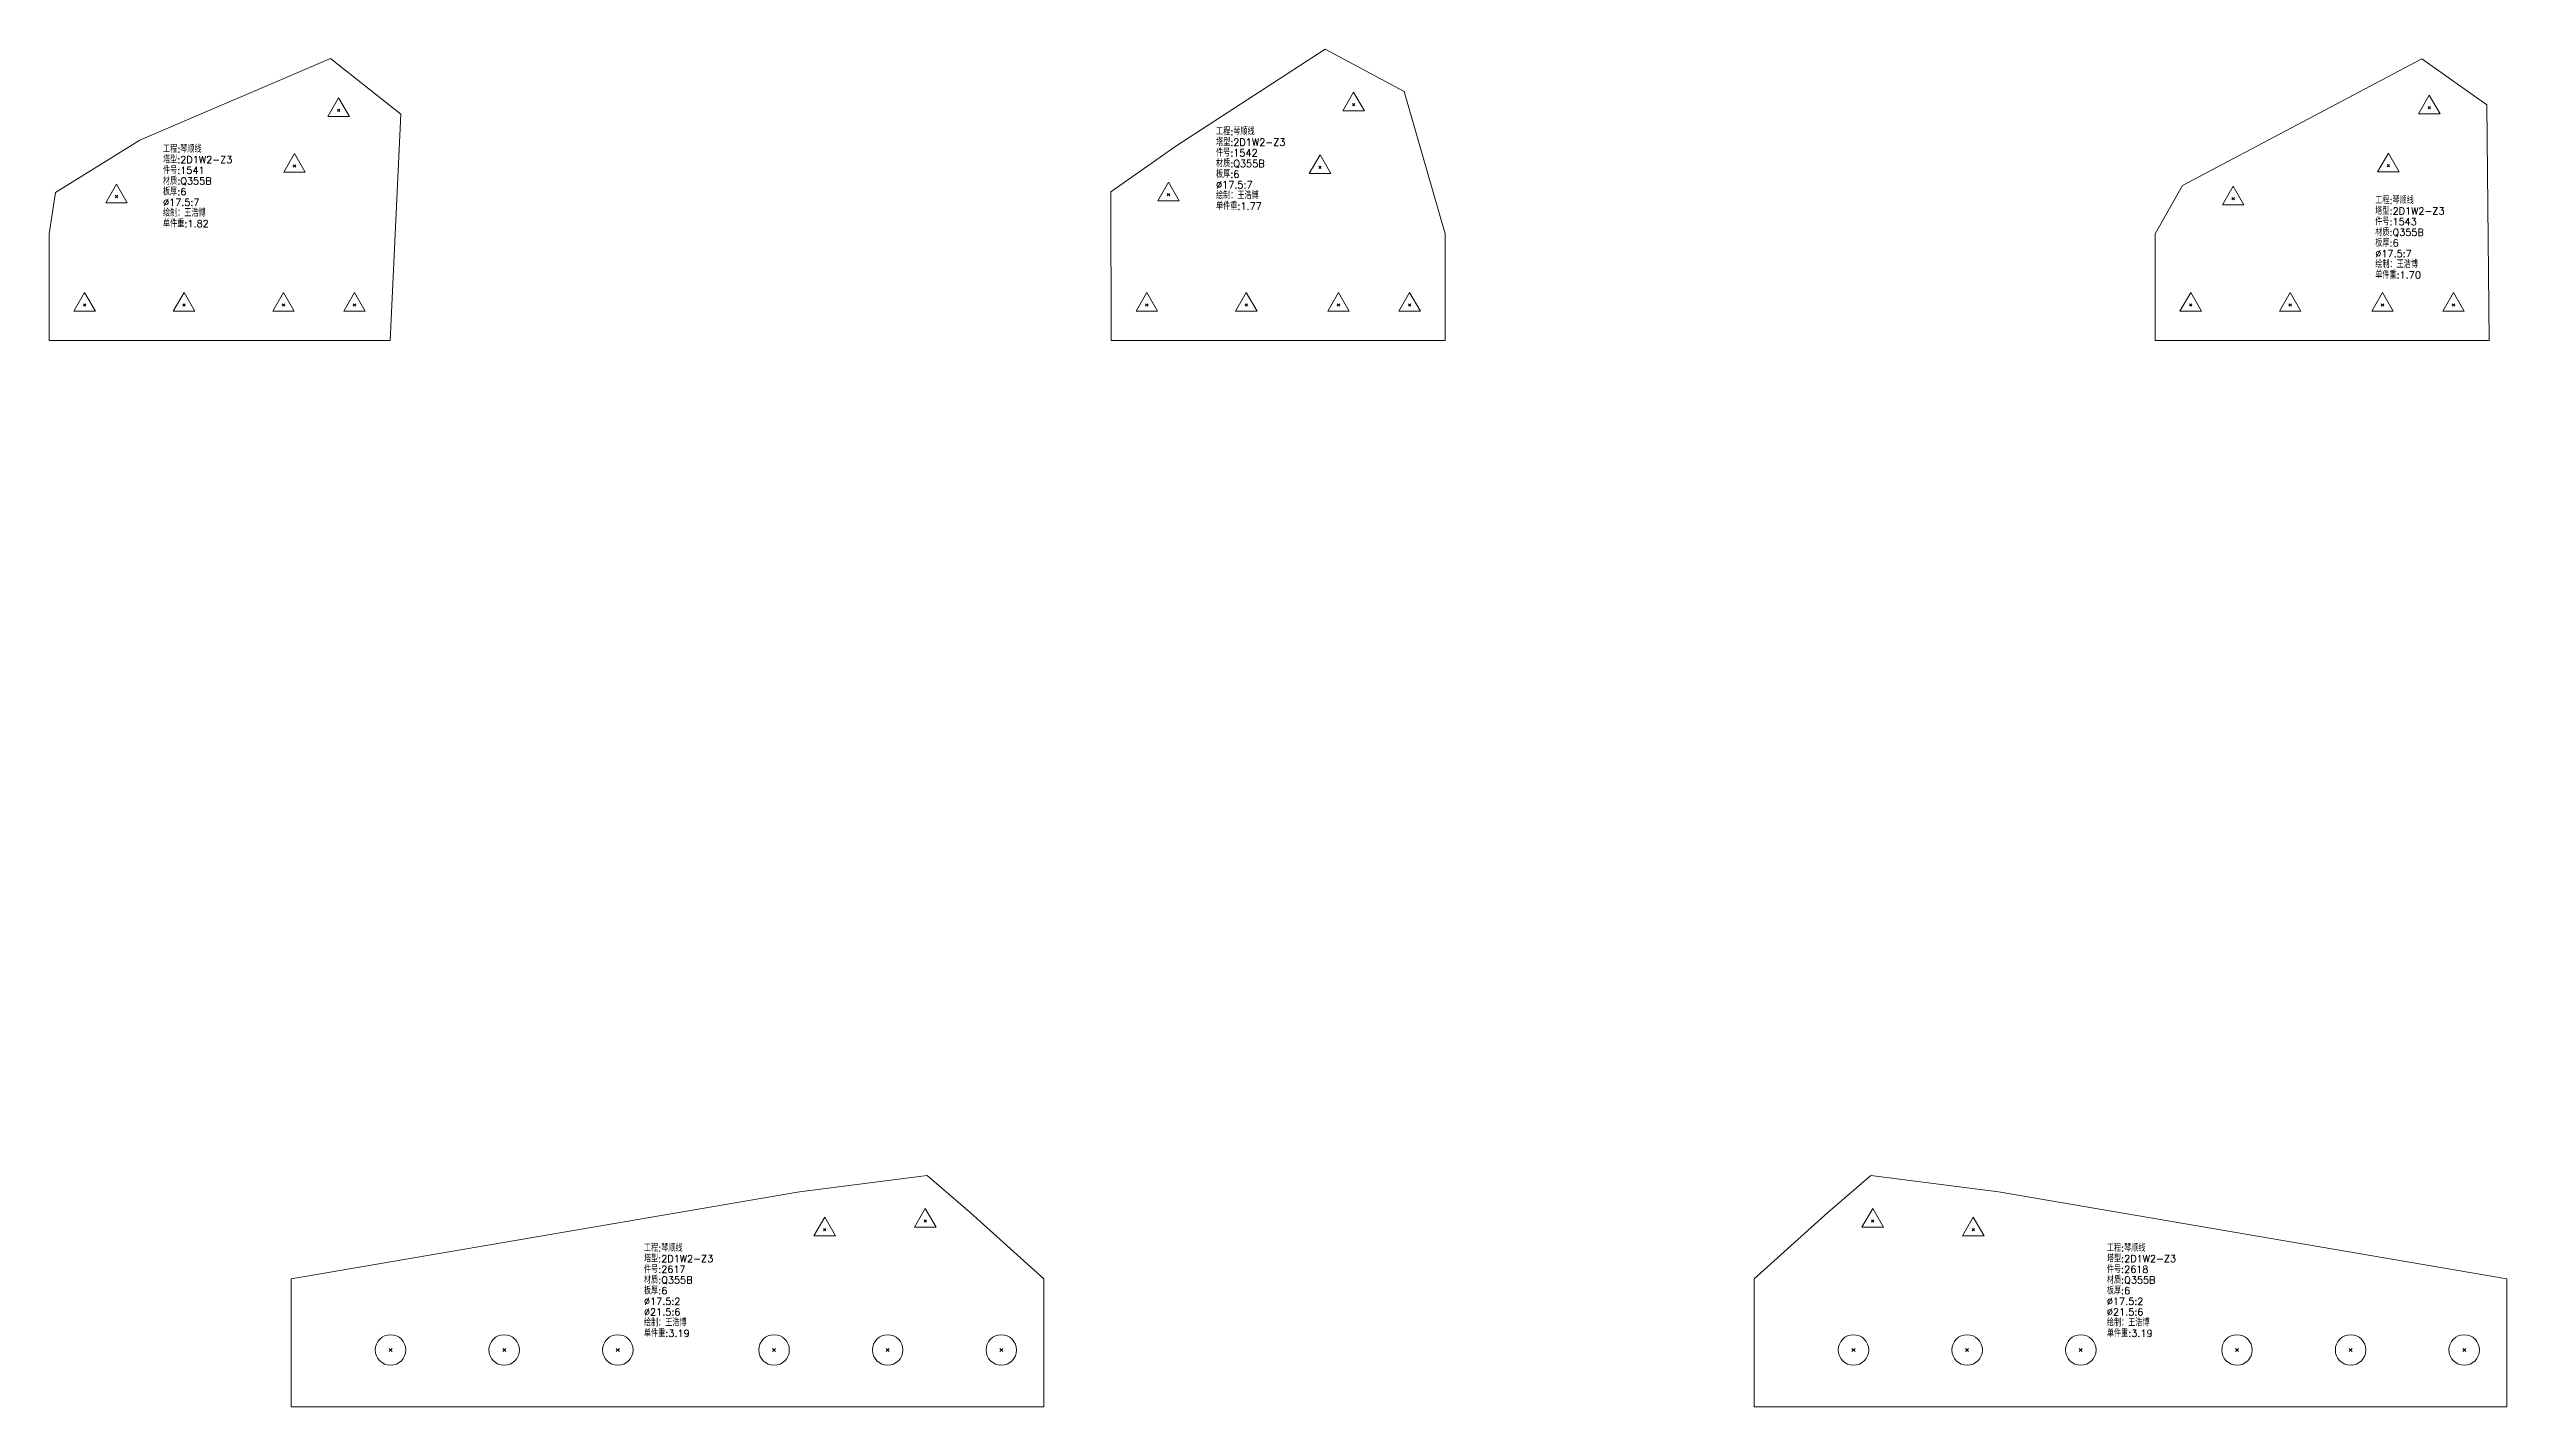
# Model space of a CAD drawing. Extents: x -580 to 8755, y 0 to 14723.
# Drawn here: x 2448 to 4178, y 3720 to 4676 of the extents above; entities that cross this region are included whole.
import ezdxf
from ezdxf.enums import TextEntityAlignment as Align

# ---------------------------------------------------------------- set-up
doc = ezdxf.new("R2010")
doc.units = 0
doc.header["$MEASUREMENT"] = 0
doc.layers.add('1', color=7, linetype='CONTINUOUS', lineweight=25)
doc.styles.get("Standard").update_dxf_attribs({"font": 'simplex.shx', "width": 0.7, "height": 3, "bigfont": 'gbhzfs.shx'})

msp = doc.modelspace()

# ---------------------------------------------------------------- linework, layer by layer
at = {"layer": '1', "color": 7, "linetype": 'Continuous', "lineweight": 18}
for p, q in [((3346.11174, 4675.73341), (3240.90382, 4607.57871)), ((3401.63705, 4645.96866), (3346.11174, 4675.73341)), ((2645.789, 4669.11539), (2511.54956, 4611.80223)), ((2695.13558, 4629.95017), (2645.789, 4669.11539)), ((4118.18529, 4668.87546), (3949.6693, 4579.86711)), ((4163.95353, 4636.60677), (4118.18529, 4668.87546)), ((3430.43606, 4545.67448), (3401.63705, 4645.96866)), ((2687.60349, 4470.67448), (2695.13558, 4629.95017)), ((4165.43606, 4470.67448), (4163.95353, 4636.60677)), ((2511.54956, 4611.80223), (2452.12076, 4574.81281)), ((3240.90382, 4607.57871), (3195.13558, 4575.31002)), ((2452.12076, 4574.81281), (2447.60349, 4545.67448)), ((3195.13558, 4575.31002), (3195.43606, 4470.67448)), ((3949.6693, 4579.86711), (3930.43606, 4545.67448)), ((2447.60349, 4545.67448), (2447.60349, 4470.67448)), ((3430.43606, 4470.67448), (3430.43606, 4545.67448)), ((3930.43606, 4545.67448), (3930.43606, 4470.67448)), ((2447.60349, 4470.67448), (2687.60349, 4470.67448)), ((3195.43606, 4470.67448), (3430.43606, 4470.67448)), ((3930.43606, 4470.67448), (4165.43606, 4470.67448)), ((3065.67448, 3883.15793), (2975.95185, 3871.6813)), ((3095.95061, 3857.01686), (3065.67448, 3883.15793)), ((3730.29338, 3883.15793), (3700.01724, 3857.01686)), ((3820.01601, 3871.6813), (3730.29338, 3883.15793)), ((2975.95185, 3871.6813), (2617.98393, 3810.33664)), ((4177.98393, 3810.33664), (3820.01601, 3871.6813)), ((3147.98393, 3810.33664), (3095.95061, 3857.01686)), ((3700.01724, 3857.01686), (3647.98393, 3810.33664)), ((2617.98393, 3810.33664), (2617.98393, 3720.33664)), ((3147.98393, 3720.33664), (3147.98393, 3810.33664)), ((3647.98393, 3810.33664), (3647.98393, 3720.33664)), ((4177.98393, 3720.33664), (4177.98393, 3810.33664)), ((2617.98393, 3720.33664), (3147.98393, 3720.33664)), ((3647.98393, 3720.33664), (4177.98393, 3720.33664))]:
    msp.add_line(p, q, dxfattribs=at)
at = {"layer": '1', "color": 7, "linetype": 'Continuous', "lineweight": 13}
for p, q in [((2651.39578, 4641.49832), (2643.81828, 4628.37332)), ((2658.97328, 4628.37332), (2651.39578, 4641.49832)), ((3366.02908, 4645.44113), (3358.45158, 4632.31613)), ((3365.15408, 4635.81613), (3366.90408, 4637.56613)), ((3366.90408, 4635.81613), (3365.15408, 4637.56613)), ((3373.60658, 4632.31613), (3366.02908, 4645.44113)), ((4123.39458, 4643.36377), (4115.81708, 4630.23877)), ((4130.97208, 4630.23877), (4123.39458, 4643.36377)), ((2643.81828, 4628.37332), (2658.97328, 4628.37332)), ((2650.52078, 4631.87332), (2652.27078, 4633.62332)), ((2652.27078, 4631.87332), (2650.52078, 4633.62332)), ((3358.45158, 4632.31613), (3373.60658, 4632.31613)), ((4115.81708, 4630.23877), (4130.97208, 4630.23877)), ((4122.51958, 4633.73877), (4124.26958, 4635.48877)), ((4124.26958, 4633.73877), (4122.51958, 4635.48877)), ((2620.31227, 4602.33436), (2612.73477, 4589.20936)), ((2612.73477, 4589.20936), (2627.88977, 4589.20936)), ((2619.43727, 4592.70936), (2621.18727, 4594.45936)), ((2621.18727, 4592.70936), (2619.43727, 4594.45936)), ((2627.88977, 4589.20936), (2620.31227, 4602.33436)), ((3342.40626, 4601.37343), (3334.82876, 4588.24843)), ((3334.82876, 4588.24843), (3349.98376, 4588.24843)), ((3341.53126, 4591.74843), (3343.28126, 4593.49843)), ((3343.28126, 4591.74843), (3341.53126, 4593.49843)), ((3349.98376, 4588.24843), (3342.40626, 4601.37343)), ((4094.58326, 4602.49927), (4087.00576, 4589.37427)), ((4087.00576, 4589.37427), (4102.16076, 4589.37427)), ((4093.70826, 4592.87427), (4095.45826, 4594.62427)), ((4095.45826, 4592.87427), (4093.70826, 4594.62427)), ((4102.16076, 4589.37427), (4094.58326, 4602.49927)), ((2495.04567, 4580.83294), (2487.46817, 4567.70794)), ((2494.17067, 4571.20794), (2495.92067, 4572.95794)), ((2495.92067, 4571.20794), (2494.17067, 4572.95794)), ((2502.62317, 4567.70794), (2495.04567, 4580.83294)), ((3235.69453, 4582.06703), (3228.11703, 4568.94203)), ((3228.11703, 4568.94203), (3243.27203, 4568.94203)), ((3234.81953, 4572.44203), (3236.56953, 4574.19203)), ((3236.56953, 4572.44203), (3234.81953, 4574.19203)), ((3243.27203, 4568.94203), (3235.69453, 4582.06703)), ((3985.27727, 4579.33957), (3977.69977, 4566.21457)), ((3984.40227, 4569.71457), (3986.15227, 4571.46457)), ((3986.15227, 4569.71457), (3984.40227, 4571.46457)), ((3992.85477, 4566.21457), (3985.27727, 4579.33957)), ((2487.46817, 4567.70794), (2502.62317, 4567.70794)), ((3977.69977, 4566.21457), (3992.85477, 4566.21457)), ((2472.60349, 4504.42448), (2465.02599, 4491.29948)), ((2480.18099, 4491.29948), (2472.60349, 4504.42448)), ((2542.60349, 4504.42448), (2535.02599, 4491.29948)), ((2550.18099, 4491.29948), (2542.60349, 4504.42448)), ((2612.60349, 4504.42448), (2605.02599, 4491.29948)), ((2620.18099, 4491.29948), (2612.60349, 4504.42448)), ((2662.60349, 4504.42448), (2655.02599, 4491.29948)), ((2670.18099, 4491.29948), (2662.60349, 4504.42448)), ((3220.43606, 4504.42448), (3212.85856, 4491.29948)), ((3228.01356, 4491.29948), (3220.43606, 4504.42448)), ((3290.43606, 4504.42448), (3282.85856, 4491.29948)), ((3298.01356, 4491.29948), (3290.43606, 4504.42448)), ((3355.43606, 4504.42448), (3347.85856, 4491.29948)), ((3363.01356, 4491.29948), (3355.43606, 4504.42448)), ((3405.43606, 4504.42448), (3397.85856, 4491.29948)), ((3413.01356, 4491.29948), (3405.43606, 4504.42448)), ((3955.43606, 4504.42448), (3947.85856, 4491.29948)), ((3963.01356, 4491.29948), (3955.43606, 4504.42448)), ((4025.43606, 4504.42448), (4017.85856, 4491.29948)), ((4033.01356, 4491.29948), (4025.43606, 4504.42448)), ((4090.43606, 4504.42448), (4082.85856, 4491.29948)), ((4098.01356, 4491.29948), (4090.43606, 4504.42448)), ((4140.43606, 4504.42448), (4132.85856, 4491.29948)), ((4148.01356, 4491.29948), (4140.43606, 4504.42448)), ((2465.02599, 4491.29948), (2480.18099, 4491.29948)), ((2471.72849, 4494.79948), (2473.47849, 4496.54948)), ((2473.47849, 4494.79948), (2471.72849, 4496.54948)), ((2535.02599, 4491.29948), (2550.18099, 4491.29948)), ((2541.72849, 4494.79948), (2543.47849, 4496.54948)), ((2543.47849, 4494.79948), (2541.72849, 4496.54948)), ((2605.02599, 4491.29948), (2620.18099, 4491.29948)), ((2611.72849, 4494.79948), (2613.47849, 4496.54948)), ((2613.47849, 4494.79948), (2611.72849, 4496.54948)), ((2655.02599, 4491.29948), (2670.18099, 4491.29948)), ((2661.72849, 4494.79948), (2663.47849, 4496.54948)), ((2663.47849, 4494.79948), (2661.72849, 4496.54948)), ((3212.85856, 4491.29948), (3228.01356, 4491.29948)), ((3219.56106, 4494.79948), (3221.31106, 4496.54948)), ((3221.31106, 4494.79948), (3219.56106, 4496.54948)), ((3282.85856, 4491.29948), (3298.01356, 4491.29948)), ((3289.56106, 4494.79948), (3291.31106, 4496.54948)), ((3291.31106, 4494.79948), (3289.56106, 4496.54948)), ((3347.85856, 4491.29948), (3363.01356, 4491.29948)), ((3354.56106, 4494.79948), (3356.31106, 4496.54948)), ((3356.31106, 4494.79948), (3354.56106, 4496.54948)), ((3397.85856, 4491.29948), (3413.01356, 4491.29948)), ((3404.56106, 4494.79948), (3406.31106, 4496.54948)), ((3406.31106, 4494.79948), (3404.56106, 4496.54948)), ((3947.85856, 4491.29948), (3963.01356, 4491.29948)), ((3954.56106, 4494.79948), (3956.31106, 4496.54948)), ((3956.31106, 4494.79948), (3954.56106, 4496.54948)), ((4017.85856, 4491.29948), (4033.01356, 4491.29948)), ((4024.56106, 4494.79948), (4026.31106, 4496.54948)), ((4026.31106, 4494.79948), (4024.56106, 4496.54948)), ((4082.85856, 4491.29948), (4098.01356, 4491.29948)), ((4089.56106, 4494.79948), (4091.31106, 4496.54948)), ((4091.31106, 4494.79948), (4089.56106, 4496.54948)), ((4132.85856, 4491.29948), (4148.01356, 4491.29948)), ((4139.56106, 4494.79948), (4141.31106, 4496.54948)), ((4141.31106, 4494.79948), (4139.56106, 4496.54948)), ((3064.4745, 3859.91494), (3056.897, 3846.78994)), ((3072.052, 3846.78994), (3064.4745, 3859.91494)), ((3731.49337, 3859.91494), (3723.91587, 3846.78994)), ((3739.07087, 3846.78994), (3731.49337, 3859.91494)), ((2993.64006, 3853.74627), (2986.06256, 3840.62127)), ((2992.76506, 3844.12127), (2994.51506, 3845.87127)), ((2994.51506, 3844.12127), (2992.76506, 3845.87127)), ((3001.21756, 3840.62127), (2993.64006, 3853.74627)), ((3056.897, 3846.78994), (3072.052, 3846.78994)), ((3063.5995, 3850.28994), (3065.3495, 3852.03994)), ((3065.3495, 3850.28994), (3063.5995, 3852.03994)), ((3723.91587, 3846.78994), (3739.07087, 3846.78994)), ((3730.61837, 3850.28994), (3732.36837, 3852.03994)), ((3732.36837, 3850.28994), (3730.61837, 3852.03994)), ((3802.3278, 3853.74627), (3794.7503, 3840.62127)), ((3801.4528, 3844.12127), (3803.2028, 3845.87127)), ((3803.2028, 3844.12127), (3801.4528, 3845.87127)), ((3809.9053, 3840.62127), (3802.3278, 3853.74627)), ((2986.06256, 3840.62127), (3001.21756, 3840.62127)), ((3794.7503, 3840.62127), (3809.9053, 3840.62127)), ((2686.90893, 3759.26164), (2689.05893, 3761.41164)), ((2689.05893, 3759.26164), (2686.90893, 3761.41164)), ((2766.90893, 3759.26164), (2769.05893, 3761.41164)), ((2769.05893, 3759.26164), (2766.90893, 3761.41164)), ((2846.90893, 3759.26164), (2849.05893, 3761.41164)), ((2849.05893, 3759.26164), (2846.90893, 3761.41164)), ((2956.90893, 3759.26164), (2959.05893, 3761.41164)), ((2959.05893, 3759.26164), (2956.90893, 3761.41164)), ((3036.90893, 3759.26164), (3039.05893, 3761.41164)), ((3039.05893, 3759.26164), (3036.90893, 3761.41164)), ((3116.90893, 3759.26164), (3119.05893, 3761.41164)), ((3119.05893, 3759.26164), (3116.90893, 3761.41164)), ((3716.90893, 3759.26164), (3719.05893, 3761.41164)), ((3719.05893, 3759.26164), (3716.90893, 3761.41164)), ((3796.90893, 3759.26164), (3799.05893, 3761.41164)), ((3799.05893, 3759.26164), (3796.90893, 3761.41164)), ((3876.90893, 3759.26164), (3879.05893, 3761.41164)), ((3879.05893, 3759.26164), (3876.90893, 3761.41164)), ((3986.90893, 3759.26164), (3989.05893, 3761.41164)), ((3989.05893, 3759.26164), (3986.90893, 3761.41164)), ((4066.90893, 3759.26164), (4069.05893, 3761.41164)), ((4069.05893, 3759.26164), (4066.90893, 3761.41164)), ((4146.90893, 3759.26164), (4149.05893, 3761.41164)), ((4149.05893, 3759.26164), (4146.90893, 3761.41164))]:
    msp.add_line(p, q, dxfattribs=at)
for centre in [(2687.98393, 3760.33664), (2767.98393, 3760.33664), (2847.98393, 3760.33664), (2957.98393, 3760.33664), (3037.98393, 3760.33664), (3117.98393, 3760.33664), (3717.98393, 3760.33664), (3797.98393, 3760.33664), (3877.98393, 3760.33664), (3987.98393, 3760.33664), (4067.98393, 3760.33664), (4147.98393, 3760.33664)]:
    msp.add_circle(centre, 10.75, dxfattribs=at)

# ---------------------------------------------------------------- texts
at = {"layer": '1', "color": 7, "linetype": 'Continuous', "lineweight": 18}
for s, p in [('工程:琴顺线', (3269.19008, 4613.76974)), ('工程:琴顺线', (2527.77379, 4601.46073)), ('件号:1542', (3269.19008, 4598.76974)), ('塔型:2D1W2-Z3', (3269.19008, 4606.26974)), ('材质:Q355B', (2527.77379, 4578.96073)), ('件号:1541', (2527.77379, 4586.46073)), ('塔型:2D1W2-Z3', (2527.77379, 4593.96073)), ('材质:Q355B', (3269.19008, 4591.26974)), ('板厚:6', (3269.19008, 4583.76974)), ('板厚:6', (2527.77379, 4571.46073)), ('%%c17.5:7', (2527.77379, 4563.96073)), ('绘制：王浩博', (3269.19008, 4568.76974)), ('单件重:1.77', (3269.19008, 4561.26974)), ('%%c17.5:7', (3269.19008, 4576.26974)), ('工程:琴顺线', (4085.34032, 4565.34076)), ('绘制：王浩博', (2527.77379, 4556.46073)), ('单件重:1.82', (2527.77379, 4548.96073)), ('件号:1543', (4085.34032, 4550.34076)), ('塔型:2D1W2-Z3', (4085.34032, 4557.84076)), ('材质:Q355B', (4085.34032, 4542.84076)), ('板厚:6', (4085.34032, 4535.34076)), ('%%c17.5:7', (4085.34032, 4527.84076)), ('绘制：王浩博', (4085.34032, 4520.34076)), ('单件重:1.70', (4085.34032, 4512.84076)), ('塔型:2D1W2-Z3', (2866.38819, 3820.56308)), ('工程:琴顺线', (2866.38819, 3828.06308)), ('塔型:2D1W2-Z3', (3896.38819, 3820.56308)), ('工程:琴顺线', (3896.38819, 3828.06308)), ('材质:Q355B', (2866.38819, 3805.56308)), ('件号:2617', (2866.38819, 3813.06308)), ('材质:Q355B', (3896.38819, 3805.56308)), ('件号:2618', (3896.38819, 3813.06308)), ('板厚:6', (2866.38819, 3798.06308)), ('%%c17.5:2', (2866.38819, 3790.56308)), ('%%c21.5:6', (2866.38819, 3783.06308)), ('板厚:6', (3896.38819, 3798.06308)), ('%%c17.5:2', (3896.38819, 3790.56308)), ('%%c21.5:6', (3896.38819, 3783.06308)), ('绘制：王浩博', (2866.38819, 3775.56308)), ('单件重:3.19', (2866.38819, 3768.06308)), ('绘制：王浩博', (3896.38819, 3775.56308)), ('单件重:3.19', (3896.38819, 3768.06308))]:
    msp.add_text(s, height=5, dxfattribs=at).set_placement(p, align=Align.BOTTOM_LEFT)

doc.saveas('drawing.dxf')
